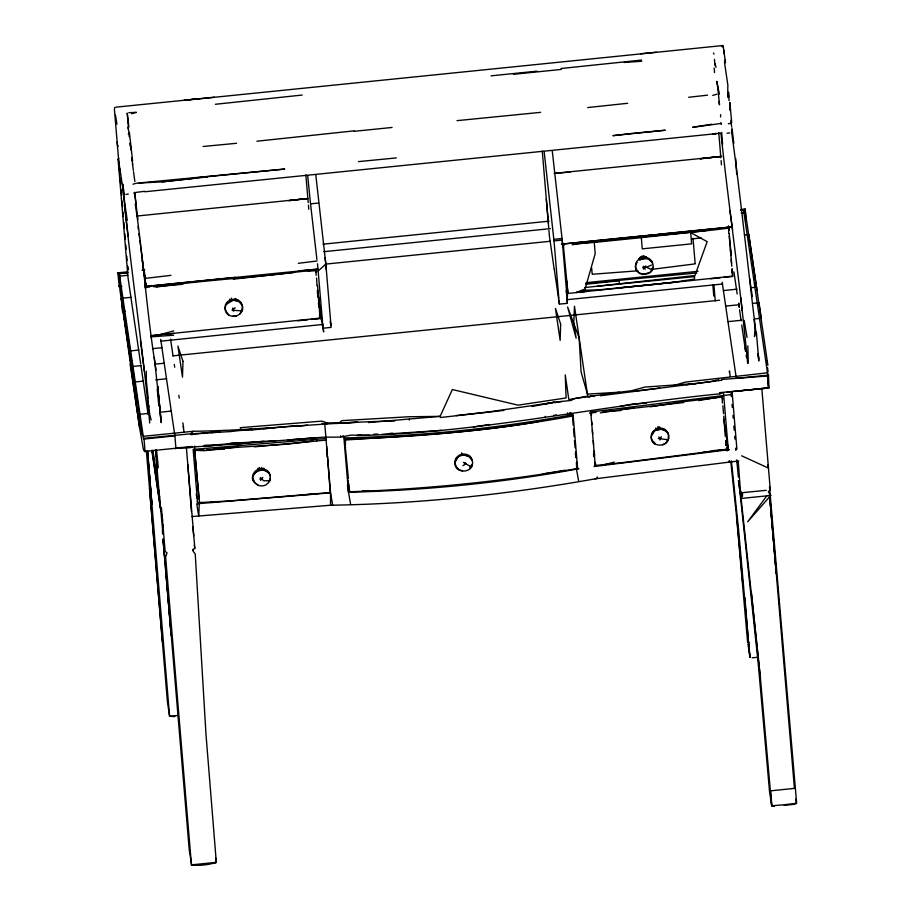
<?xml version="1.0" encoding="UTF-8"?>
<svg xmlns="http://www.w3.org/2000/svg" width="911" height="911" viewBox="0 0 911 911"><rect width="100%" height="100%" fill="white"/><g stroke="black" fill="none" stroke-linecap="round" stroke-linejoin="round"><path stroke-width="1.37" d="M728.777 233.375L728.481 226.372M727.069 392.151L768.952 387.881L768.451 374.398M122.632 184.17C129.761 263.928 142.537 343.208 149.734 422.989M715.01 65.421L715.033 63.326L715.966 67.334M566.79 282.103L567.143 290.165M573.133 425.027L572.712 418.616M717.105 81.603L719.553 104.833M117.69 145.453L117.644 146.66L117.177 141.991M163.001 534.188L160.609 508.509L152.023 450.148M242.565 309.057C243.989 300.277 230.916 297.054 226.623 304.08A10.135 8.563 -11.8 0 0 225.507 311.084C228.297 319.112 241.472 317.324 242.565 309.057L239.866 313.919M668.72 438.02C670.2 427.065 652.595 426.382 651.365 436.46C649.782 447.13 667.535 448.212 668.72 438.02L666.021 442.883L662.639 444.853M455.101 462.207C453.507 472.889 471.192 474.278 472.502 464.052C474.107 453.371 456.411 451.981 455.101 462.207L457.8 457.402M114.535 107.521L114.82 108.204M316.128 272.287L315.923 269.872L316.402 272.138M728.766 230.301L728.447 226.053M199.293 503.589L198.735 516.025L191.97 516.548M747.829 345.861L748.284 362.965M595.282 462.731L596.01 465.43L625.014 462.321L726.534 449.385L726.648 447.107M732.023 132.311L732.433 131.309M754.502 336.66L755.014 328.176L754.057 319.397M203.905 449.533L195.193 450.307L195 452.835L194.499 448.064M260.352 477.546L263.655 480.769L269.827 480.735C274.222 460.203 238.682 473.879 258.405 485.404A8.222 6.958 -3.5 0 0 266.035 484.811L268.904 482.34L270.02 478.958M356.907 435.538C479.106 433.215 598.618 405.623 719.895 393.825L719.804 392.641L768.497 387.984L767.779 374.774L743.558 210.168L740.814 210.441M727.684 97.272L727.855 85.11L724.496 62.381M576.959 466.398L576.686 468.345L576.401 462.606M742.078 496.586L742.488 493.728L740.563 492.862L738.297 462.105M232.738 308.009L232.373 310.264L233.785 311.084M659.94 440.036L661.329 436.676M668.184 437.485L668.56 435.094L667.399 431.712L664.745 429.195C660.054 426.724 653.893 428.751 651.661 433.579L651.092 437.166L652.242 440.548L654.907 443.053M725.179 62.29L725.145 60.046M128.371 134.395L128.941 131.753L127.665 127.312M643.758 256.617L645.797 256.686L647.209 258.018L646.594 258.257M345.508 448.189L344.506 437.929M652.902 264.361C655.966 279.29 628.681 275.657 637.119 262.311M600.429 395.75L721.751 380.229L721.671 379.466L767.142 376.027L767.848 374.774M193.223 549.356L193.098 551.155L195.239 554.013L205.988 734.46L216.317 862.341C208.665 864.926 199.452 865.928 191.447 864.869L165.62 557.031L167.066 552.818L165.153 551.451L161.406 507.689M732.08 272.662L731.977 268.973M769.499 486.576L796.658 803.251L784.223 804.755L771.674 805.791L760.412 678.035L741.121 498.465L742.328 495.015L739.743 489.606M728.356 123.714L731.271 123.372L731.681 122.347L729.848 102.453L730.36 110.55L729.791 107.361M563.863 244.569L563.977 245.685M574.773 468.937L576.709 468.664L577.062 467.833M653.05 267.287L650.363 272.161L643.086 274.587M472.502 464.052L470.372 467.685L469.666 465.999L463.369 462.412M368.443 422.545L440.115 416.361L452.357 389.532L518.086 405.167L566.118 397.948L565.23 374.888L568.863 399.622L587.709 396.126L574.477 306.221L573.805 322.38L576.139 338.232L567.621 306.996L579.145 337.89L581.116 372.041L587.413 394.099L619.412 392.208L631.642 390.717L645.034 387.038L696.084 383.542M559.069 302.429L559.411 304.092L567.416 303.352L567.052 300.118M252.882 476.738L254.533 473.504L257.187 470.907M692.895 127.335L721.227 123.418L721.535 124.112M186.368 447.426L194.567 545.074L194.783 548.433L192.995 549.64L193.326 550.87M652.162 434.798L654.052 431.598M597.365 476.977L596.352 478.639C508.543 494.331 419.777 503.851 330.545 505.229L198.735 516.025L196.878 504.74M163.171 538.982L189.249 849.929L191.652 865.006M317.483 290.37L322.813 326.582M642.004 256.822L640.034 257.369L639.681 260.045L638.884 258.997L641.822 256.333L643.872 256.082L647.209 258.018M640.49 257.711L638.884 258.997M643.462 269.052L645.671 265.955M722.15 46.393L722.753 45.55L198.666 98.889M470.361 466.728L471.83 464.701L472 465.817L469.586 468.675M260.58 480.37L262.801 477.353M770.752 495.459L766.789 495.869L747.68 521.787L770.752 495.459L768.326 491.712L770.285 489.879L761.801 388.211M567.564 294.412L566.915 295.232L567.724 296.121M645.398 257.118L645.797 256.686L646.161 258.678M589.576 413.264L590.761 412.023L731.829 394.486M394.77 421.019C327.493 422.066 260.603 430.356 193.269 431.279L190.832 433.818L143.369 438.328L144.428 439.387M240.618 429.65L240.322 427.658L321.868 421.121L327.22 422.875L339.439 422.898L341.636 420.666L408.937 416.76L440.115 416.361M145.646 288.252L145.578 287.477L149.666 287.022M216.317 862.341L191.447 864.869M235.175 307.713L232.373 310.264L242.064 310.833L242.406 306.13L241.256 302.748L238.591 300.243C233.899 297.76 227.739 299.787 225.507 304.616L224.937 308.203L226.099 311.585M318.144 271L325.842 264.122L315.787 174.787M726.887 450.899L729.46 449.635M226.623 304.08L233.205 300.231L238.807 301.336L242.258 305.481M134.908 193.052L133.723 193.212M570.035 413.537L571.015 412.854M462.845 465.658L465.92 463.927L465.054 462.594M748.785 643.747L747.897 644.236L750.322 657.423M118.851 158.594L118.259 158.913C121.823 179.387 124.169 199.839 127.267 220.36M345.383 445.593L345.44 439.17C421.474 436.881 497.417 429.798 572.29 416.088L572.939 418.525M652.447 441.664L655.111 444.181M127.472 272.856L119.318 273.687L120.411 286.794L119.842 289.334L139.577 427.544L143.414 449.522L144.473 451.435L176.506 448.166L241.791 443.543M215.326 862.888L216.135 862.512L215.577 857.82M714.486 59.295L714.657 62.495M642.608 267.732L646.525 267.276L651.536 265.055M722.799 392.641L719.895 393.825L719.77 393.165M716.809 94.186L712.721 95.427M771.674 805.791L769.488 790.942L758.157 662.73L738.73 480.632M769.488 790.942L795.349 788.288M795.474 803.866L796.373 803.513L795.77 799.084M460.818 455.215L462.799 454.475L461.513 452.904M721.535 45.96L722.753 45.55M576.709 468.664C501.699 481.429 425.915 489.127 349.858 491.746L348.674 487.579L349.243 487.396M131.548 113.738L136.343 112.326L128.781 112.702M159.71 496.62L160.735 510.786M673.343 385.626L685.516 382.085L767.483 372.804M794.335 804.299L784.189 805.415M151.021 335.874L160.302 334.542L173.728 330.887M655.635 430.447L661.329 429.161L664.814 430.504L667.626 432.816M604.71 464.621L614.185 462.105M327.22 422.875L327.311 423.638L322.255 423.9L322.164 423.148M231.212 444.397L323.348 437.189L340.657 437.121L350.758 435.151L369.49 435.264M153.811 286.817L182.792 284.289M695.218 263.871L652.139 269.326M132.972 184.204L136.445 183.191L162.124 181.87L207.366 176.928M544.209 404.245L554.23 402.252L532.07 405.634L532.161 406.465L554.23 402.252L571.823 400.362L571.732 399.519L575.49 398.426L619.412 392.208M297.59 425.517L251.766 429.981L251.687 429.149L230.153 431.62L190.832 433.818L190.911 434.661L219.95 431.222M542.455 473.948L564.968 470.247M711.719 124.249L692.872 127.153M620.607 406.238L632.781 403.994L646.525 403.072M320.923 318.964L321.902 318.782M233.375 279.165L311.539 270.373M717.481 397.31L698.589 400.567M600.372 412.877L634.375 407.65M572.188 244.774C624.069 237.179 676.577 234.787 728.584 228.137M144.701 191.287L136.058 192.403M650.352 406.818L683.592 401.683L722.15 397.059L722.628 399.246M554.275 402.685L561.871 401.478M563.169 243.453L567.986 293.467L674.721 282.148L694.592 279.073L694.421 276.967L707.175 241.654L690.697 232.647L691.631 243.852L642.266 248.851L641.321 237.646L706.241 230.54M567.291 299.651L722.594 284.016M631.722 391.468L659.632 388.075M553.74 415.325L556.496 414.904M125.9 194.43L128.303 194.066M232.601 316.356L236.496 315.889M151.01 335.669L319.977 318.121L319.112 305.276M574.579 243.727L594.257 242.417L595.202 253.622L585.044 289.026L576.196 292.533L585.147 290.21L598.242 289.892L645.33 285.416L732.615 276.135L732.296 268.95M578.94 468.755L577.654 468.949C501.995 482.773 425.369 490.403 348.492 492.259L347.455 485.233M594.052 466.534L728.288 449.783L723.482 392.63M156.316 287.067C201.855 280.326 247.929 278.049 293.604 272.526M538.059 421.645C474.415 432.85 409.779 435.697 345.52 440.002L345.007 439.387M645.66 258.439L639.977 259.715C644.328 257.027 651.012 258.644 652.754 263.712M561.13 68.507L641.549 60.08M440.241 417.534L503.806 410.417M175.208 448.77C178.044 445.855 191.515 449.67 191.891 446.344M702.939 452.3L713.598 450.922M718.79 380.547L718.699 379.785L710.273 381.686L685.903 384.841M298.307 263.325L317.142 260.967M694.045 275.623L584.668 287.58M691.756 239.012L701.174 237.851M297.681 426.359L307.406 425.141M595.077 478.822L738.867 460.92M688.659 97.283L707.585 95.154M275.794 440.719L231.132 443.304L204.315 446.538L204.223 445.365L221.1 444.511L221.145 445.251M171.006 275.338L145.68 278.356L144.029 270.578M619.97 287.682L674.721 282.148M532.07 405.634L488.262 411.977L456.172 415.587M254.34 446.868L326.092 440.093L325.717 437.565M658.266 438.464L668.218 439.797M513.428 74.303L561.222 69.441M289.083 200.671L293.126 200.204M295.824 199.896L307.952 198.496L136.525 216.078M700.217 158.844L720.43 156.51L700.229 158.719M215.395 104.275L302.201 95.051M312.94 441.095L287.796 444.135L213.55 448.85M354.185 130.854L256.936 141.216M354.231 131.309L392.06 127.46M587.709 107.555L627.702 103.285M727.103 133.234L729.688 132.938M311.289 319.419L320 318.429L319.442 314.648M578.656 292.283L585.249 291.543M723.926 277.434L732.638 276.443L732.239 272.127M162.124 181.87L193.075 178.442M289.106 200.545L307.952 198.473M147.434 450.717L169.583 716.308L174.81 716.615M537.137 71.149L491.018 75.841M115.754 107.179L214.358 97.215M193.03 178.1L284.767 169.047L139.098 182.974M358.501 161.611L396.342 157.922M235.311 277.343L146.341 286.396L144.2 274.245M646.434 235.505L562.679 244.046M585.693 284.255L619.127 280.816L619.378 283.651M768.952 387.881L737.42 391.149M160.712 339.37L174.889 435.879L144.04 439.079L145.054 451.788M238.249 446.959L204.03 450.717L195.193 450.307M620.596 409.722L683.671 402.525M457.003 120.651L540.61 112.349M236.575 143.289L203.096 146.489M144.724 191.777L720.294 133.257M721.774 156.35L554.173 173.397L570.332 172.02M322.984 244.182L549.117 221.168M121.926 286.464L119.216 286.749L117.906 272.822L127.813 271.808M142.025 270.191L144.826 269.907M323.849 251.687L550.369 228.638M740.928 209.428L745.175 208.995L746.177 220.303M127.939 272.64L118.031 273.642L117.906 272.822M741.042 210.247L745.289 209.815M127.825 275.293L119.671 276.124L119.09 278.607C126.914 330.465 134.999 382.073 141.968 434.035L143.255 436.312L193.269 431.279M741.178 212.889L743.911 212.616M544.152 151.545L553.831 239.342L562.041 238.511L562.736 245.913M325.329 264.133L550.142 241.278M553.831 239.342L554.013 240.891L562.212 240.048L567.143 298.421M647.835 235.368L654.815 234.651M657.605 234.366L731.624 226.839M317.723 269.144L146.364 286.373M731.658 227.033L561.358 244.148M122.917 298.159L131.07 297.339M744.412 234.924L747.157 234.651M125.206 311.163L122.484 311.437L121.379 298.33L133.621 382.13M586.035 282.672L698.02 271.319M585.682 283.526L696.721 272.958M160.905 341.17L322.152 324.521M323.063 328.211L331.057 327.402L330.852 323.462M130.672 350.872L138.825 350.04M152.422 348.662L161.93 347.695M723.414 290.563L737.101 289.174M750.801 287.774L754.912 287.352M172.965 355.848L719.576 300.231M132.96 366.416L141.114 365.584M154.711 364.195L164.219 363.227M725.691 306.096L739.39 304.707M753.09 303.317L757.2 302.896M135.249 381.96L143.403 381.128M155.633 379.887L166.508 378.771M727.98 321.64L741.679 320.251M755.378 318.861L759.489 318.44M140.009 414.277L149.518 413.309M160.393 412.193L171.268 411.089M177.873 715.465L169.583 716.308L167.385 701.368L146.398 451.275M758.157 657.264L752.122 657.788M594.257 242.417L641.321 237.646M636.698 270.897L592.241 274.268M694.148 276.648L597.684 286.213M710.295 278.823L720.396 277.809M297.658 320.809L307.759 319.795M741.121 498.465L766.789 495.869M722.184 282.239L736.316 378.316L767.734 375.195M766.322 490.3L740.563 492.862L740.484 490.927M640.604 53.749L656.524 52.223M307.667 175.55L310.537 203.813L318.656 203.051M595.931 412.444L591.581 412.854L591.398 415.382M298.945 270.84L317.837 269.109M199.281 502.565L228.798 501.004L330.26 492.532L327.505 456.365M287.591 440.036L316.128 437.701M306.893 494.593L317.358 493.694M643.223 258.234L645.273 258.064L643.872 256.082M160.302 334.542L173.944 333.403M263.097 428.705L274.712 427.794M231.132 443.304L241.791 443.338L264.156 441.231M259.726 479.015L261.696 478.867M196.799 503.794L330.534 492.851L332.663 505.115M312.484 318.998L320 318.429M210.999 502.28L218.014 501.767L210.976 501.938M150.577 336.888L173.625 335.214M602.9 411.749L620.676 410.554M624.263 62.46L641.686 61.253M389.999 433.351L392.709 433.169M381.982 434.365L441.311 430.391M341.978 423.046L357.772 422.248L339.439 422.898M358.228 435.116L361.018 434.968M373.533 434.319L377.712 434.091M233.74 299.878L231.679 299.981L231.326 298.102M307.235 271.125L314.762 270.795M713.575 450.581L726.534 449.385M362.794 490.847L368.818 490.596M240.709 430.413L251.766 429.981M206.581 449.681L224.459 449.237M220.041 431.985L210.931 432.679M146.272 283.833L145.02 283.685L145.202 287.83M774.498 806.406L772.744 806.167M321.424 324.635L322.562 324.874M124.26 194.145L122.928 184.523M465.054 455.329L468.744 456.286L472.205 460.476M641.686 274.063L639.454 273.448L636.003 269.314M199.054 499.126L198.461 496.916M462.549 470.919L459.007 469.757L455.398 465.794M262.903 469.86L266.411 471.34L269.246 473.754M741.6 455.785L768.451 468.106L767.984 464.781M646.525 267.276L651.365 269.531L652.549 269.064L652.333 267.948M234.776 299.833L235.664 300.448L235.311 298.455L236.712 299.787M348.845 487.909L349.403 491.701L348.07 480.234M258.405 485.404L255.353 483.229L253.19 480.313M147.662 397.936L149.666 414.311L151.18 419.982M643.223 266.24L645.147 269.212M638.36 271.489L636.584 269.827L635.423 266.433L636.003 262.846C638.235 258.018 644.396 255.991 649.087 258.473L651.741 260.979L652.515 263.233M658.892 436.973L660.224 438.237M160.393 508.27L151.841 450.546M649.304 259.578L651.729 262.209M229.549 299.138L230.722 300.425M228.957 315.217L225.814 311.004M713.973 54.136L713.495 53.009M720.544 116.927L720.703 114.661M742.18 493.5L742.636 495.231M725.031 60.98L725.315 61.629M116.904 124.192L115.503 115.185M722.537 45.607L723.368 47.748M182.849 422.863L183.589 427.635M472.399 461.125L471.238 457.721C467.4 452.141 458.165 453.211 455.454 459.326L454.874 462.902L456.035 466.307M270.305 476.054L269.132 472.638C265.397 467.047 256.116 467.719 253.304 473.868L252.734 477.421L253.896 480.837M148.026 403.687L148.994 406.796M566.756 294.424L566.107 290.848M735.724 448.645L735.94 450.148M714.156 67.983L714.543 72.573M719.417 94.049L716.65 81.375M747.043 337.412L744.196 320.399M199.611 502.906L195.398 459.315M738.377 477.057L736.737 459.907L736.976 462.526M330.898 325.648L330.146 321.264M731.556 131.412C740.939 199.418 747.954 267.845 756.369 336M641.822 256.333L642.209 258.325M657.867 429.047L657.48 427.054L659.541 426.815L659.917 428.808M728.242 93.104L729.107 100.631M576.458 469.131L578.69 481.236M184.033 431.803L183.179 426.53M731.909 127.791L733.845 143.278M350.655 504.5L348.492 492.259L343.925 437.94C420.814 436.073 497.429 428.455 573.087 414.619L577.654 468.949L576.617 461.911M655.704 428.102L656.022 429.992M135.261 204.053C143.608 259.202 146.933 315.047 156.088 370.117M722.07 395.454L722.4 403.049M746.473 219.813L756.984 290.21M131.275 149.518L130.785 146.512L130.968 149.871M330.955 325.033L325.842 264.122L326.354 269.998M348.412 478.548L345.576 449.544M194.282 545.154L194.783 548.433M127.631 266.809L127.984 269.064M749.093 236.211L767.893 365.311M749.673 278.664L752.338 296.622M720.897 133.052C729.164 209.906 740.506 286.441 747.658 363.409M136.502 400.453L121.379 298.33M130.148 364.149L139.577 427.544M723.209 46.45L724.279 53.851L723.721 50.094M731.043 122.222L731.67 126.435M739.311 307.246L738.696 303.112L739.22 307.144M733.924 271.865L737.17 293.98M741.11 320.82L739.561 309.82M741.725 325.011L745.574 351.168M746.155 355.142L746.53 357.681M738.445 480.746L740.711 496.199M723.789 419.197L728.288 449.783M593.471 453.803L593.881 456.593M594.701 462.162L595.316 466.341L590.761 412.023M554.298 269.36L558.955 301.051M572.267 413.708L572.632 416.225M575.376 453.473L576.003 457.686M317.461 290.074L319.317 302.634M321.572 317.996L321.982 320.786M322.392 323.576L323.633 331.957L322.779 323.599M317.449 292.613L317.859 295.38M318.474 299.548L318.884 302.327M319.294 305.094L319.704 307.872M321.127 317.586L321.742 321.754M196.275 494.001L196.89 498.169M197.3 500.948L197.698 503.726L193.143 449.396L325.967 438.533L330.534 492.851L330.545 505.229M170.562 339.12L173.044 355.973M174.274 364.411L174.696 367.224M178.829 395.317L179.239 398.13M140.727 247.177L145.828 286.02M142.162 260.421L142.571 263.188M142.97 265.955L143.79 271.489M140.408 340.828L144.371 371.312M140.647 363.614L127.984 277.388L118.077 159.357M140.852 365.004L148.151 414.653M152.968 450.82L158.878 492.874L152.604 450.991M119.318 273.687L143.539 438.293M119.09 285.917L119.216 286.749M759.034 302.714L761.3 318.258M766.629 360.893L767.039 363.705M729.916 210.783L732.638 229.743M554.184 269.269L549.697 238.09M133.518 171.758L134.862 181.494M731.988 129.624L732.376 132.368M725.52 62.779L723.767 50.242M124.591 205.658L128.189 236.393M767.563 367.714L768.098 371.722M138.051 226.737L138.404 229.458M138.939 233.546L139.485 237.634M139.838 240.367L140.556 245.811M745.164 347.387L745.665 351.27M325.033 257.608L325.705 262.937M316.538 440.423L316.618 441.038M134.521 192.301L137.903 219.392M728.846 228.615L729.039 230.153M131.81 158.218L132.152 160.928M132.494 163.638L133.348 170.403M562.041 238.511L552.248 150.668M191.902 446.834L191.982 447.483L188.645 446.994L175.914 447.996L174.889 435.879M154.278 357.363L158.56 396.832M316.903 259.51L310.537 203.813M587.709 396.126L587.8 396.889L590.021 397.037L589.929 396.194L593.926 395.704L594.018 396.536M584.714 396.536L584.805 397.298M337.013 422.92L337.104 423.683M558.944 300.254L559.411 304.092M132.607 160.848L129.442 132.835M131.913 157.831L132.653 164.595M730.178 376.232L729.495 370.948L729.324 372.223M317.506 263.78L322.562 322.278M192.733 526.695L193.724 535.862M740.825 297.669L742.18 310.492M134.805 192.676L136.035 204.098M729.199 235.858L729.996 245.002M751.45 592.708L760.412 678.035M731.396 460.966L738.593 529.815L749.81 657.218L748.808 642.255M730.759 461.342L736.35 514.51L747.624 642.357M722.856 405.748L723.562 413.628M263.7 468.083L263.905 469.996M157.204 388.997L158.856 405.794M148.208 398.346L146.386 381.219L146.272 371.153M732.091 391.901L736.897 449.123M554.013 240.891L558.819 298.182M409.29 419.185L409.369 420.028M324.703 423.262L325.876 437.155M203.164 432.85L203.244 433.693M193.599 433.59L193.69 434.433M594.211 451.07L594.621 455.5M128.85 126.675L127.221 113.078L128.531 128.394M156.601 450.455L158.309 467.696M770.478 790.816L771.936 805.814M725.976 445.604L725.851 440.446L726.283 445.388M574.465 440.73L575.126 447.722M269.724 479.607L269.827 480.735M758.692 358.968L758.191 353.684L758.738 360.449M258.098 470.543L257.904 468.539L259.703 467.571L259.851 469.472L261.947 469.313L261.764 467.411M165.233 563.328L163.001 539.232L171.131 635.138L165.574 567.542M120.241 173.785L120.013 171.302L120.241 174.103M730.986 120.298L731.271 123.372M730.303 249.056L730.895 255.524M736.669 515.877L742.67 582.641M756.369 332.173L758.806 361.018M735.689 448.166L735.826 449.772M546.315 199.019L548.468 223.514M159.288 402.537L159.926 409.745L157.751 386.287L160.883 419.846M155.451 449.966L159.459 496.689L159.209 491.234M542.273 151.055L548.695 227.556M149.472 487.954L162.374 641.686M767.461 375.651L768.497 387.984M748.842 234.48L749.616 243.658M770.25 501.847L794.415 788.357M745.175 208.995L746.166 220.792M729.278 233.831L731.544 263.336M718.745 132.482L720.863 157.819M721.102 160.632L721.455 164.857M731.089 393.324L731.362 396.558M732.023 404.473L732.273 407.388M732.945 415.439L733.173 418.103M733.845 426.097L734.175 430.094M729.187 460.556L729.324 462.071M713.894 284.779L715.26 300.972M712.846 284.949L713.78 296.041M693.02 238.215L695.104 263.097M591.66 267.971L592.127 273.505M592.378 429.946L592.719 433.966M593.277 440.673L593.619 444.705M566.494 280.281L567.986 293.467M567.337 302.361L567.041 297.168M575.501 451.867L575.946 457.242M548.923 230.335L549.515 237.293M317.005 285.735L316.584 278.014M317.483 291.406L317.962 297.088M318.44 302.759L318.793 307.007M308.419 205.169L308.772 209.314M305.857 174.866L308.203 202.595M198.894 497.907L194.795 450.717M162.044 514.499L162.568 520.671M128.884 132.539L129.237 136.673M129.783 143.152L130 145.737M147.434 451.321L151.886 504.318L147.639 451.366M119.842 174.149L114.376 108.967M120.206 178.397L120.673 184.056M121.152 189.716L121.63 195.375M122.108 201.046L122.575 206.706M123.053 212.365L123.406 216.613M123.885 222.273L124.363 227.932M124.841 233.592L125.308 239.251M125.786 244.911L126.139 249.159M126.743 256.23L127.096 260.478M127.688 266.183L128.007 270.02M769.601 494.707L776.286 573.566L769.465 494.707M734.699 436.289L734.926 439.068M744.868 597.582L748.546 642.209M317.506 285.359L319.123 304.832M340.555 435.765L340.657 437.121M730.098 243.021L730.895 253.03M187.814 464.633L191.458 511.515M343.037 435.56L343.128 436.745M731.248 259.407L731.772 266.24M719.064 101.406L719.28 104.344M723.767 416.19L725.247 436.175M194.669 446.105L194.749 447.21M160.996 421.85L160.074 409.654L161.053 422.681M567.53 412.842L567.621 414.027M545.222 416.327L545.313 417.511M721.694 132.414L722.582 144.416M573.588 429.058L574.146 436.768M569.967 412.467L570.058 413.662M489.366 425.243L489.321 424.503L473.39 426.986M155.792 449.84L156.259 456.536M156.453 459.224L157.204 469.928M735.712 158.571L736.68 174.058M326.616 446.367L327.277 456.855M591.797 421.873L591.956 424.572M119.512 168.171L119.66 170.63M728.698 92.159L728.982 97.033M720.897 122.803L720.965 123.919M315.901 269.758L316.14 275.361M163.08 524.554L163.251 529.633M162.443 530.293L162.534 533.652M348.64 483.684L348.674 487.579M182.974 361.337L182.496 377.154L177.918 346.066L182.974 361.337M560.641 324.077L560.151 340.395L555.448 308.419L560.641 324.077M716.308 133.473L712.55 133.997L716.308 133.473M631.938 133.439L612.921 135.659L665.246 130.227L631.938 133.439M198.632 98.809L184.341 100.199L198.632 98.809M194.852 452.835L194.487 449.328L195.091 456.73L194.852 452.835"/></g></svg>
